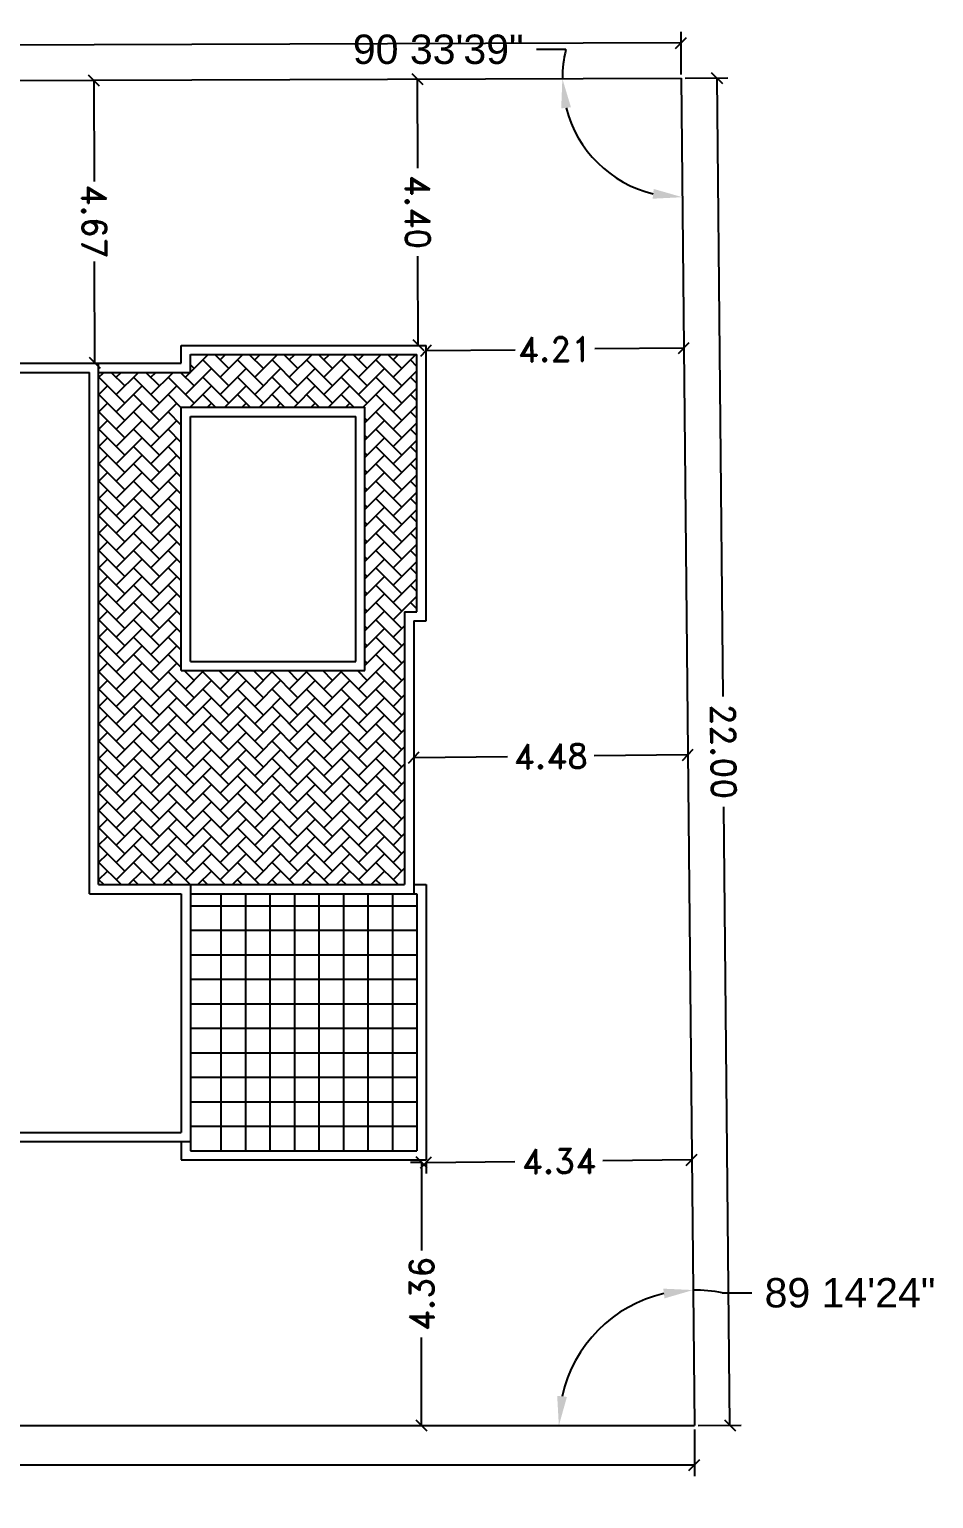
# Model space of a CAD drawing. Header units: millimetres. Extents: x 2200 to 2403, y 2380 to 2511.
# Drawn here: x 2218.9 to 2224.44, y 2477.38 to 2486.38 of the extents above; entities that cross this region are included whole.
import ezdxf
from ezdxf.enums import TextEntityAlignment as Align

# ---------------------------------------------------------------- set-up
doc = ezdxf.new("R2010")
doc.units = ezdxf.units.MM
doc.styles.add('ROMAND', font='romand', dxfattribs={"height": 0.1})
doc.styles.get("Standard").update_dxf_attribs({"font": 'arial.ttf'})
doc.dimstyles.get("Standard").update_dxf_attribs({"dimtxt": 0.18, "dimasz": 0.18, "dimexe": 0.18, "dimexo": 0.0625, "dimgap": 0.09, "dimtad": 0, "dimtih": 1, "dimtoh": 1, "dimdec": 4, "dimzin": 0, "dimdsep": 46, "dimtxsty": 'Standard', "dimcen": 0.09, "dimadec": 0, "dimazin": 0, "dimtfac": 1, "dimtdec": 4, "dimtofl": 0, "dimtmove": 0, "dimatfit": 3, "dimfxl": 1, "dimtolj": 1, "dimtzin": 0, "dimarcsym": 0})

# ---------------------------------------------------------------- blocks, each defined once
blk = doc.blocks.new('*D23')
at = {"color": 0, "lineweight": -2, "transparency": 16777216}
blk.add_line((2223.1437, 2478.6398), (2223.3237, 2478.6398), dxfattribs=at)
for start, end in [(103.00854, 167.55146), (78.11146, 90.56)]:
    blk.add_arc((2222.9727, 2477.8275), 0.8301, start, end, dxfattribs=at)
at = {"color": 0, "transparency": 16777216}
for points in [[(2222.7823, 2478.6661), (2222.7894, 2478.6065), (2222.9646, 2478.6576)], [(2222.192, 2478.0032), (2222.1323, 2478.0097), (2222.1426, 2477.8275)]]:
    blk.add_solid(points, dxfattribs=at)
at = {"layer": 'DEFPOINTS', "color": 0, "transparency": 16777216}
for p in [(2222.8921, 2486.0768), (2222.2525, 2478.2402), (2211.0998, 2477.8275), (2222.9727, 2477.8275), (2222.9727, 2477.8275)]:
    blk.add_point(p, dxfattribs=at)
at = {"color": 0, "transparency": 16777216, "insert": (2223.9259, 2478.6398), "char_height": 0.18, "attachment_point": 5}
blk.add_mtext('\\A1;89 14\'24"', dxfattribs=at)
blk = doc.blocks.new('*D24')
at = {"color": 0, "lineweight": -2, "transparency": 16777216}
blk.add_line((2222.1856, 2486.2531), (2222.0056, 2486.2531), dxfattribs=at)
for start, end in [(165.9898, 180.18979), (194.38978, 256.36001)]:
    blk.add_arc((2222.8921, 2486.0768), 0.7281, start, end, dxfattribs=at)
at = {"color": 0, "transparency": 16777216}
for points in [[(2222.157, 2485.8921), (2222.2165, 2485.8997), (2222.164, 2486.0744)], [(2222.7238, 2485.399), (2222.717, 2485.3394), (2222.8992, 2485.3487)]]:
    blk.add_solid(points, dxfattribs=at)
at = {"layer": 'DEFPOINTS', "color": 0, "transparency": 16777216}
for p in [(2210.474, 2486.0357), (2222.8921, 2486.0768), (2222.8921, 2486.0768), (2222.5328, 2485.4435), (2222.9727, 2477.8275)]:
    blk.add_point(p, dxfattribs=at)
at = {"color": 0, "transparency": 16777216, "insert": (2221.4036, 2486.2531), "char_height": 0.18, "attachment_point": 5}
blk.add_mtext('\\A1;90 33\'39"', dxfattribs=at)
blk = doc.blocks.new('*D25')
at = {"color": 0, "lineweight": -2, "transparency": 16777216}
blk.add_line((2211.7716, 2477.649), (2211.9516, 2477.649), dxfattribs=at)
for start, end in [(14.88036, 79.47964), (345.11964, 360)]:
    blk.add_arc((2211.0998, 2477.8275), 0.695, start, end, dxfattribs=at)
at = {"color": 0, "transparency": 16777216}
for points in [[(2211.2251, 2478.4809), (2211.2284, 2478.5408), (2211.047, 2478.5205)], [(2211.8013, 2478.0099), (2211.7418, 2478.0021), (2211.7949, 2477.8275)]]:
    blk.add_solid(points, dxfattribs=at)
at = {"layer": 'DEFPOINTS', "color": 0, "transparency": 16777216}
for p in [(2210.474, 2486.0357), (2211.4164, 2478.4463), (2211.0998, 2477.8275), (2211.0998, 2477.8275), (2222.9727, 2477.8275)]:
    blk.add_point(p, dxfattribs=at)
at = {"color": 0, "transparency": 16777216, "insert": (2212.5536, 2477.649), "char_height": 0.18, "attachment_point": 5}
blk.add_mtext('\\A1;94 36\'41"', dxfattribs=at)
blk = doc.blocks.new('*D26')
at = {"color": 0, "lineweight": -2, "transparency": 16777216}
blk.add_line((2210.3391, 2485.466), (2210.1591, 2485.466), dxfattribs=at)
for start, end in [(292.04625, 342.50354), (256.67375, 274.36)]:
    blk.add_arc((2210.474, 2486.0357), 0.5854, start, end, dxfattribs=at)
at = {"color": 0, "transparency": 16777216}
for points in [[(2211.0027, 2485.8642), (2211.062, 2485.8552), (2211.0595, 2486.0376)], [(2210.7006, 2485.4638), (2210.6869, 2485.5223), (2210.5185, 2485.4519)]]:
    blk.add_solid(points, dxfattribs=at)
at = {"layer": 'DEFPOINTS', "color": 0, "transparency": 16777216}
for p in [(2210.474, 2486.0357), (2210.474, 2486.0357), (2222.8921, 2486.0768), (2210.9889, 2485.7571), (2211.0998, 2477.8275)]:
    blk.add_point(p, dxfattribs=at)
at = {"color": 0, "transparency": 16777216, "insert": (2209.557, 2485.466), "char_height": 0.18, "attachment_point": 5}
blk.add_mtext('\\A1;85 39\'51"', dxfattribs=at)

msp = doc.modelspace()

# ---------------------------------------------------------------- linework, layer by layer
at = {"color": 1, "linetype": 'ByBlock'}
for p, q in [((2222.89202, 2486.10026), (2222.89115, 2486.36057)), ((2222.89138, 2486.29307), (2217.01966, 2486.27362)), ((2222.85774, 2486.25921), (2222.92502, 2486.32693)), ((2219.25992, 2486.09854), (2219.32764, 2486.03127)), ((2221.24172, 2486.10511), (2221.30944, 2486.03783)), ((2223.07609, 2486.11237), (2223.14425, 2486.04554)), ((2219.29378, 2486.0649), (2219.29583, 2485.44425)), ((2221.27558, 2486.07147), (2221.27738, 2485.52719)), ((2222.91553, 2486.07705), (2223.17766, 2486.07962)), ((2223.11017, 2486.07896), (2223.14718, 2482.29161)), ((2219.29951, 2484.33467), (2219.29745, 2484.95532)), ((2221.28097, 2484.44398), (2221.27917, 2484.98826)), ((2221.24711, 2484.47762), (2221.31483, 2484.41034)), ((2221.29614, 2484.37572), (2221.36298, 2484.44387)), ((2221.32956, 2484.4098), (2221.87445, 2484.41512)), ((2222.90824, 2484.42523), (2222.36335, 2484.4199)), ((2222.87482, 2484.39115), (2222.94166, 2484.4593)), ((2219.26565, 2484.3683), (2219.33337, 2484.30103)), ((2222.89916, 2481.90024), (2222.966, 2481.9684)), ((2221.22096, 2481.88384), (2221.28779, 2481.95199)), ((2221.25438, 2481.91792), (2221.8276, 2481.92352)), ((2222.93258, 2481.93432), (2222.35936, 2481.92872)), ((2223.1908, 2477.82964), (2223.15378, 2481.61699)), ((2221.30596, 2479.43882), (2221.23466, 2479.43882)), ((2221.33591, 2479.40507), (2221.26841, 2479.47257)), ((2221.29598, 2479.40475), (2221.36282, 2479.4729)), ((2221.30216, 2479.43882), (2221.30216, 2478.89906)), ((2221.3294, 2479.43882), (2221.87366, 2479.44414)), ((2222.95682, 2479.45473), (2222.41256, 2479.44941)), ((2222.9234, 2479.42065), (2222.99024, 2479.48881)), ((2221.32946, 2479.4332), (2221.33006, 2479.37133)), ((2221.30216, 2477.82751), (2221.30216, 2478.36728)), ((2221.33591, 2477.79376), (2221.26841, 2477.86126)), ((2222.99616, 2477.82774), (2223.25829, 2477.8303)), ((2223.15672, 2477.86306), (2223.22488, 2477.79623)), ((2222.97272, 2477.80408), (2222.97272, 2477.51825)), ((2222.97272, 2477.58575), (2217.37361, 2477.58575)), ((2222.93897, 2477.552), (2223.00647, 2477.6195))]:
    msp.add_line(p, q, dxfattribs=at)
at = {"color": 3}
for p, q in [((2210.47403, 2486.03569), (2222.89209, 2486.07682)), ((2222.89209, 2486.07682), (2222.97272, 2477.82751)), ((2218.27301, 2484.33259), (2219.32301, 2484.33259)), ((2219.32301, 2481.14043), (2219.32301, 2484.33259)), ((2218.27301, 2484.27634), (2219.26676, 2484.27634)), ((2219.26676, 2481.08418), (2219.26676, 2484.27634)), ((2219.26676, 2481.08418), (2219.82926, 2481.08418)), ((2219.32301, 2481.14043), (2219.88551, 2481.14043)), ((2219.82926, 2481.08418), (2219.82926, 2479.62259)), ((2219.88551, 2481.14043), (2219.88551, 2479.56634)), ((2218.15301, 2479.62259), (2219.82926, 2479.62259)), ((2218.15301, 2479.56634), (2219.88551, 2479.56634)), ((2211.1176, 2477.82751), (2222.97272, 2477.82751))]:
    msp.add_line(p, q, dxfattribs=at)
at = {"color": 2}
for p, q in [((2219.82926, 2484.44134), (2221.32926, 2484.44134)), ((2219.82926, 2484.33259), (2219.82926, 2484.44134)), ((2219.88551, 2484.38509), (2221.27301, 2484.38509)), ((2219.88551, 2484.38247), (2219.88813, 2484.38509)), ((2219.88551, 2484.27634), (2219.88551, 2484.38509)), ((2221.27301, 2482.81099), (2221.27301, 2484.38509)), ((2221.32926, 2482.75474), (2221.32926, 2484.44134)), ((2219.32301, 2484.33259), (2219.82926, 2484.33259)), ((2219.32301, 2484.27634), (2219.88551, 2484.27634)), ((2221.19801, 2482.81099), (2221.19801, 2481.14043)), ((2221.19801, 2482.81099), (2221.27301, 2482.81099)), ((2221.25426, 2482.75474), (2221.25426, 2481.08418)), ((2221.25426, 2482.75474), (2221.32926, 2482.75474)), ((2219.88481, 2481.14043), (2221.19801, 2481.14043)), ((2219.88551, 2481.08418), (2221.25426, 2481.08418))]:
    msp.add_line(p, q, dxfattribs=at)
at = {"color": 8}
for p, q in [((2219.85513, 2484.24603), (2219.99419, 2484.38509)), ((2220.1203, 2484.29906), (2220.03427, 2484.38509)), ((2220.06727, 2484.24603), (2220.20633, 2484.38509)), ((2220.06727, 2484.35209), (2220.10026, 2484.38509)), ((2220.33243, 2484.29906), (2220.2464, 2484.38509)), ((2220.2794, 2484.24603), (2220.41846, 2484.38509)), ((2220.2794, 2484.35209), (2220.31239, 2484.38509)), ((2220.54456, 2484.29906), (2220.45854, 2484.38509)), ((2220.49153, 2484.35209), (2220.52452, 2484.38509)), ((2220.49153, 2484.24603), (2220.63059, 2484.38509)), ((2220.7567, 2484.29906), (2220.67067, 2484.38509)), ((2220.70366, 2484.24603), (2220.84272, 2484.38509)), ((2220.70366, 2484.35209), (2220.73666, 2484.38509)), ((2220.96883, 2484.29906), (2220.8828, 2484.38509)), ((2220.91579, 2484.35209), (2220.94879, 2484.38509)), ((2220.91579, 2484.24603), (2221.05485, 2484.38509)), ((2221.18096, 2484.29906), (2221.09493, 2484.38509)), ((2221.12793, 2484.24603), (2221.26699, 2484.38509)), ((2221.12793, 2484.35209), (2221.16092, 2484.38509)), ((2219.85513, 2484.13996), (2220.01423, 2484.29906)), ((2219.90817, 2484.29906), (2219.88551, 2484.32172)), ((2220.1203, 2484.19299), (2219.9612, 2484.35209)), ((2220.06727, 2484.13996), (2220.22637, 2484.29906)), ((2220.33243, 2484.19299), (2220.17333, 2484.35209)), ((2220.2794, 2484.13996), (2220.4385, 2484.29906)), ((2220.54456, 2484.19299), (2220.38546, 2484.35209)), ((2220.49153, 2484.13996), (2220.65063, 2484.29906)), ((2220.7567, 2484.19299), (2220.5976, 2484.35209)), ((2220.70366, 2484.13996), (2220.86276, 2484.29906)), ((2220.96883, 2484.19299), (2220.80973, 2484.35209)), ((2220.91579, 2484.13996), (2221.07489, 2484.29906)), ((2221.18096, 2484.19299), (2221.02186, 2484.35209)), ((2221.27301, 2484.31308), (2221.23399, 2484.35209)), ((2219.32301, 2484.24423), (2219.35511, 2484.27634)), ((2219.4839, 2484.08693), (2219.3248, 2484.24603)), ((2219.4839, 2484.19299), (2219.40056, 2484.27634)), ((2219.43087, 2484.24603), (2219.46118, 2484.27634)), ((2219.43087, 2484.13996), (2219.56725, 2484.27634)), ((2219.69604, 2484.08693), (2219.53694, 2484.24603)), ((2219.69604, 2484.19299), (2219.61269, 2484.27634)), ((2219.643, 2484.24603), (2219.67331, 2484.27634)), ((2219.643, 2484.13996), (2219.77938, 2484.27634)), ((2219.90817, 2484.08693), (2219.74907, 2484.24603)), ((2219.90817, 2484.19299), (2219.82482, 2484.27634)), ((2220.1203, 2484.08693), (2219.9612, 2484.24603)), ((2220.33243, 2484.08693), (2220.17333, 2484.24603)), ((2220.54456, 2484.08693), (2220.38546, 2484.24603)), ((2220.7567, 2484.08693), (2220.5976, 2484.24603)), ((2220.96883, 2484.08693), (2220.80973, 2484.24603)), ((2221.18096, 2484.08693), (2221.02186, 2484.24603)), ((2221.12793, 2484.13996), (2221.27301, 2484.28504)), ((2221.27301, 2484.20701), (2221.23399, 2484.24603)), ((2219.32301, 2484.13816), (2219.37784, 2484.19299)), ((2219.4839, 2483.98086), (2219.3248, 2484.13996)), ((2219.43087, 2484.03389), (2219.58997, 2484.19299)), ((2219.69604, 2483.98086), (2219.53694, 2484.13996)), ((2219.643, 2484.03389), (2219.8021, 2484.19299)), ((2219.82926, 2484.05977), (2219.74907, 2484.13996)), ((2219.88383, 2484.06259), (2220.01423, 2484.19299)), ((2220.03857, 2484.06259), (2219.9612, 2484.13996)), ((2220.09596, 2484.06259), (2220.22637, 2484.19299)), ((2220.25071, 2484.06259), (2220.17333, 2484.13996)), ((2220.30809, 2484.06259), (2220.4385, 2484.19299)), ((2220.46284, 2484.06259), (2220.38546, 2484.13996)), ((2220.52022, 2484.06259), (2220.65063, 2484.19299)), ((2220.67497, 2484.06259), (2220.5976, 2484.13996)), ((2220.73235, 2484.06259), (2220.86276, 2484.19299)), ((2220.8871, 2484.06259), (2220.80973, 2484.13996)), ((2220.94449, 2484.06259), (2221.07489, 2484.19299)), ((2221.18096, 2483.98086), (2221.02186, 2484.13996)), ((2221.12793, 2484.03389), (2221.27301, 2484.17898)), ((2221.27301, 2484.10094), (2221.23399, 2484.13996)), ((2219.32301, 2484.0321), (2219.37784, 2484.08693)), ((2219.4839, 2483.8748), (2219.3248, 2484.03389)), ((2219.43087, 2483.92783), (2219.58997, 2484.08693)), ((2219.69604, 2483.8748), (2219.53694, 2484.03389)), ((2219.643, 2483.92783), (2219.8021, 2484.08693)), ((2219.82926, 2483.9537), (2219.74907, 2484.03389)), ((2219.82926, 2482.45009), (2219.82926, 2484.06259)), ((2219.82926, 2484.06259), (2220.95426, 2484.06259)), ((2219.98989, 2484.06259), (2220.01423, 2484.08693)), ((2220.20202, 2484.06259), (2220.22637, 2484.08693)), ((2220.41416, 2484.06259), (2220.4385, 2484.08693)), ((2220.62629, 2484.06259), (2220.65063, 2484.08693)), ((2220.83842, 2484.06259), (2220.86276, 2484.08693)), ((2220.95426, 2483.96629), (2221.07489, 2484.08693)), ((2220.95426, 2482.45009), (2220.95426, 2484.06259)), ((2221.18096, 2483.8748), (2221.02186, 2484.03389)), ((2221.12793, 2483.92783), (2221.27301, 2484.07291)), ((2221.27301, 2483.99488), (2221.23399, 2484.03389)), ((2219.32301, 2483.92603), (2219.37784, 2483.98086)), ((2219.43087, 2483.82176), (2219.58997, 2483.98086)), ((2219.643, 2483.82176), (2219.8021, 2483.98086)), ((2219.88551, 2482.50634), (2219.88551, 2484.00634)), ((2219.88551, 2484.00634), (2220.89801, 2484.00634)), ((2220.89801, 2482.50634), (2220.89801, 2484.00634)), ((2220.96883, 2483.98086), (2220.95426, 2483.99543)), ((2220.95426, 2483.86023), (2221.07489, 2483.98086)), ((2221.12793, 2483.82176), (2221.27301, 2483.96684)), ((2219.32301, 2483.81997), (2219.37784, 2483.8748)), ((2219.4839, 2483.76873), (2219.3248, 2483.92783)), ((2219.43087, 2483.7157), (2219.58997, 2483.8748)), ((2219.69604, 2483.76873), (2219.53694, 2483.92783)), ((2219.643, 2483.7157), (2219.8021, 2483.8748)), ((2219.82926, 2483.84764), (2219.74907, 2483.92783)), ((2220.96883, 2483.8748), (2220.95426, 2483.88936)), ((2220.95426, 2483.75416), (2221.07489, 2483.8748)), ((2221.18096, 2483.76873), (2221.02186, 2483.92783)), ((2221.12793, 2483.7157), (2221.27301, 2483.86078)), ((2221.27301, 2483.88881), (2221.23399, 2483.92783)), ((2219.32301, 2483.7139), (2219.37784, 2483.76873)), ((2219.4839, 2483.66266), (2219.3248, 2483.82176)), ((2219.43087, 2483.60963), (2219.58997, 2483.76873)), ((2219.69604, 2483.66266), (2219.53694, 2483.82176)), ((2219.643, 2483.60963), (2219.8021, 2483.76873)), ((2219.82926, 2483.74157), (2219.74907, 2483.82176)), ((2220.96883, 2483.76873), (2220.95426, 2483.7833)), ((2220.95426, 2483.64809), (2221.07489, 2483.76873)), ((2221.18096, 2483.66266), (2221.02186, 2483.82176)), ((2221.12793, 2483.60963), (2221.27301, 2483.75471)), ((2221.27301, 2483.78275), (2221.23399, 2483.82176)), ((2219.32301, 2483.60783), (2219.37784, 2483.66266)), ((2219.4839, 2483.5566), (2219.3248, 2483.7157)), ((2219.43087, 2483.50356), (2219.58997, 2483.66266)), ((2219.69604, 2483.5566), (2219.53694, 2483.7157)), ((2219.643, 2483.50356), (2219.8021, 2483.66266)), ((2219.82926, 2483.63551), (2219.74907, 2483.7157)), ((2220.96883, 2483.66266), (2220.95426, 2483.67723)), ((2220.95426, 2483.54203), (2221.07489, 2483.66266)), ((2221.18096, 2483.5566), (2221.02186, 2483.7157)), ((2221.27301, 2483.67668), (2221.23399, 2483.7157)), ((2219.4839, 2483.45053), (2219.3248, 2483.60963)), ((2219.69604, 2483.45053), (2219.53694, 2483.60963)), ((2219.82926, 2483.52944), (2219.74907, 2483.60963)), ((2221.18096, 2483.45053), (2221.02186, 2483.60963)), ((2221.12793, 2483.50356), (2221.27301, 2483.64865)), ((2221.27301, 2483.57061), (2221.23399, 2483.60963)), ((2219.32301, 2483.50177), (2219.37784, 2483.5566)), ((2219.4839, 2483.34446), (2219.3248, 2483.50356)), ((2219.43087, 2483.3975), (2219.58997, 2483.5566)), ((2219.69604, 2483.34446), (2219.53694, 2483.50356)), ((2219.643, 2483.3975), (2219.8021, 2483.5566)), ((2219.82926, 2483.42337), (2219.74907, 2483.50356)), ((2220.96883, 2483.5566), (2220.95426, 2483.57117)), ((2220.95426, 2483.43596), (2221.07489, 2483.5566)), ((2221.18096, 2483.34446), (2221.02186, 2483.50356)), ((2221.12793, 2483.3975), (2221.27301, 2483.54258)), ((2221.27301, 2483.46455), (2221.23399, 2483.50356)), ((2219.32301, 2483.3957), (2219.37784, 2483.45053)), ((2219.4839, 2483.2384), (2219.3248, 2483.3975)), ((2219.43087, 2483.29143), (2219.58997, 2483.45053)), ((2219.69604, 2483.2384), (2219.53694, 2483.3975)), ((2219.643, 2483.29143), (2219.8021, 2483.45053)), ((2219.82926, 2483.31731), (2219.74907, 2483.3975)), ((2220.96883, 2483.45053), (2220.95426, 2483.4651)), ((2220.95426, 2483.3299), (2221.07489, 2483.45053)), ((2221.18096, 2483.2384), (2221.02186, 2483.3975)), ((2221.12793, 2483.29143), (2221.27301, 2483.43651)), ((2221.27301, 2483.35848), (2221.23399, 2483.3975)), ((2219.32301, 2483.28964), (2219.37784, 2483.34446)), ((2219.43087, 2483.18537), (2219.58997, 2483.34446)), ((2219.643, 2483.18537), (2219.8021, 2483.34446)), ((2220.96883, 2483.34446), (2220.95426, 2483.35903)), ((2220.95426, 2483.22383), (2221.07489, 2483.34446)), ((2221.12793, 2483.18537), (2221.27301, 2483.33045)), ((2219.32301, 2483.18357), (2219.37784, 2483.2384)), ((2219.4839, 2483.13233), (2219.3248, 2483.29143)), ((2219.43087, 2483.0793), (2219.58997, 2483.2384)), ((2219.69604, 2483.13233), (2219.53694, 2483.29143)), ((2219.643, 2483.0793), (2219.8021, 2483.2384)), ((2219.82926, 2483.21124), (2219.74907, 2483.29143)), ((2220.96883, 2483.2384), (2220.95426, 2483.25297)), ((2220.95426, 2483.11776), (2221.07489, 2483.2384)), ((2221.18096, 2483.13233), (2221.02186, 2483.29143)), ((2221.12793, 2483.0793), (2221.27301, 2483.22438)), ((2221.27301, 2483.25242), (2221.23399, 2483.29143)), ((2219.32301, 2483.0775), (2219.37784, 2483.13233)), ((2219.4839, 2483.02627), (2219.3248, 2483.18537)), ((2219.43087, 2482.97323), (2219.58997, 2483.13233)), ((2219.69604, 2483.02627), (2219.53694, 2483.18537)), ((2219.643, 2482.97323), (2219.8021, 2483.13233)), ((2219.82926, 2483.10518), (2219.74907, 2483.18537)), ((2220.96883, 2483.13233), (2220.95426, 2483.1469)), ((2220.95426, 2483.0117), (2221.07489, 2483.13233)), ((2221.18096, 2483.02627), (2221.02186, 2483.18537)), ((2221.27301, 2483.14635), (2221.23399, 2483.18537)), ((2219.4839, 2482.9202), (2219.3248, 2483.0793)), ((2219.69604, 2482.9202), (2219.53694, 2483.0793)), ((2219.82926, 2482.99911), (2219.74907, 2483.0793)), ((2220.96883, 2483.02627), (2220.95426, 2483.04084)), ((2221.18096, 2482.9202), (2221.02186, 2483.0793)), ((2221.12793, 2482.97323), (2221.27301, 2483.11832)), ((2221.27301, 2483.04028), (2221.23399, 2483.0793)), ((2219.32301, 2482.97144), (2219.37784, 2483.02627)), ((2219.4839, 2482.81413), (2219.3248, 2482.97323)), ((2219.43087, 2482.86717), (2219.58997, 2483.02627)), ((2219.69604, 2482.81413), (2219.53694, 2482.97323)), ((2219.643, 2482.86717), (2219.8021, 2483.02627)), ((2219.82926, 2482.89304), (2219.74907, 2482.97323)), ((2220.95426, 2482.90563), (2221.07489, 2483.02627)), ((2221.18096, 2482.81413), (2221.02186, 2482.97323)), ((2221.12793, 2482.86717), (2221.27301, 2483.01225)), ((2221.27301, 2482.93422), (2221.23399, 2482.97323)), ((2219.32301, 2482.86537), (2219.37784, 2482.9202)), ((2219.4839, 2482.70807), (2219.3248, 2482.86717)), ((2219.43087, 2482.7611), (2219.58997, 2482.9202)), ((2219.69604, 2482.70807), (2219.53694, 2482.86717)), ((2219.643, 2482.7611), (2219.8021, 2482.9202)), ((2219.82926, 2482.78698), (2219.74907, 2482.86717)), ((2220.96883, 2482.9202), (2220.95426, 2482.93477)), ((2220.95426, 2482.79957), (2221.07489, 2482.9202)), ((2221.18096, 2482.70807), (2221.02186, 2482.86717)), ((2221.12793, 2482.7611), (2221.27301, 2482.90618)), ((2221.27301, 2482.82815), (2221.23399, 2482.86717)), ((2219.32301, 2482.75931), (2219.37784, 2482.81413)), ((2219.43087, 2482.65504), (2219.58997, 2482.81413)), ((2219.643, 2482.65504), (2219.8021, 2482.81413)), ((2220.96883, 2482.81413), (2220.95426, 2482.8287)), ((2220.95426, 2482.6935), (2221.07489, 2482.81413)), ((2219.32301, 2482.65324), (2219.37784, 2482.70807)), ((2219.4839, 2482.602), (2219.3248, 2482.7611)), ((2219.43087, 2482.54897), (2219.58997, 2482.70807)), ((2219.69604, 2482.602), (2219.53694, 2482.7611)), ((2219.643, 2482.54897), (2219.8021, 2482.70807)), ((2219.82926, 2482.68091), (2219.74907, 2482.7611)), ((2220.96883, 2482.70807), (2220.95426, 2482.72264)), ((2220.95426, 2482.58743), (2221.07489, 2482.70807)), ((2221.18096, 2482.602), (2221.02186, 2482.7611)), ((2221.12793, 2482.65504), (2221.19801, 2482.72512)), ((2219.32301, 2482.54717), (2219.37784, 2482.602)), ((2219.4839, 2482.49594), (2219.3248, 2482.65504)), ((2219.43087, 2482.4429), (2219.58997, 2482.602)), ((2219.69604, 2482.49594), (2219.53694, 2482.65504)), ((2219.643, 2482.4429), (2219.8021, 2482.602)), ((2219.82926, 2482.57485), (2219.74907, 2482.65504)), ((2220.96883, 2482.602), (2220.95426, 2482.61657)), ((2220.95426, 2482.48137), (2221.07489, 2482.602)), ((2221.18096, 2482.49594), (2221.02186, 2482.65504)), ((2221.12793, 2482.54897), (2221.19801, 2482.61905)), ((2219.32301, 2482.44111), (2219.37784, 2482.49594)), ((2219.4839, 2482.38987), (2219.3248, 2482.54897)), ((2219.43087, 2482.33684), (2219.58997, 2482.49594)), ((2219.69604, 2482.38987), (2219.53694, 2482.54897)), ((2219.643, 2482.33684), (2219.8021, 2482.49594)), ((2219.82926, 2482.46878), (2219.74907, 2482.54897)), ((2219.88551, 2482.50634), (2220.89801, 2482.50634)), ((2220.91579, 2482.33684), (2221.07489, 2482.49594)), ((2220.96883, 2482.49594), (2220.95426, 2482.51051)), ((2221.18096, 2482.38987), (2221.02186, 2482.54897)), ((2221.12793, 2482.4429), (2221.19801, 2482.51299)), ((2219.4839, 2482.2838), (2219.3248, 2482.4429)), ((2219.69604, 2482.2838), (2219.53694, 2482.4429)), ((2219.90817, 2482.2838), (2219.74907, 2482.4429)), ((2219.82926, 2482.45009), (2220.95426, 2482.45009)), ((2219.90817, 2482.38987), (2219.84795, 2482.45009)), ((2219.85513, 2482.33684), (2219.96838, 2482.45009)), ((2220.1203, 2482.2838), (2219.9612, 2482.4429)), ((2220.1203, 2482.38987), (2220.06008, 2482.45009)), ((2220.06727, 2482.4429), (2220.07445, 2482.45009)), ((2220.06727, 2482.33684), (2220.18051, 2482.45009)), ((2220.33243, 2482.2838), (2220.17333, 2482.4429)), ((2220.33243, 2482.38987), (2220.27222, 2482.45009)), ((2220.2794, 2482.33684), (2220.39265, 2482.45009)), ((2220.54456, 2482.2838), (2220.38546, 2482.4429)), ((2220.54456, 2482.38987), (2220.48435, 2482.45009)), ((2220.49153, 2482.33684), (2220.60478, 2482.45009)), ((2220.7567, 2482.2838), (2220.5976, 2482.4429)), ((2220.7567, 2482.38987), (2220.69648, 2482.45009)), ((2220.70366, 2482.33684), (2220.81691, 2482.45009)), ((2220.96883, 2482.2838), (2220.80973, 2482.4429)), ((2220.96883, 2482.38987), (2220.90861, 2482.45009)), ((2221.18096, 2482.2838), (2221.02186, 2482.4429)), ((2221.12793, 2482.33684), (2221.19801, 2482.40692)), ((2219.32301, 2482.33504), (2219.37784, 2482.38987)), ((2219.46967, 2482.19197), (2219.3248, 2482.33684)), ((2219.43087, 2482.23077), (2219.58997, 2482.38987)), ((2219.68181, 2482.19197), (2219.53694, 2482.33684)), ((2219.643, 2482.23077), (2219.8021, 2482.38987)), ((2219.89394, 2482.19197), (2219.74907, 2482.33684)), ((2219.85513, 2482.23077), (2220.01423, 2482.38987)), ((2220.10607, 2482.19197), (2219.9612, 2482.33684)), ((2220.06727, 2482.23077), (2220.22637, 2482.38987)), ((2220.3182, 2482.19197), (2220.17333, 2482.33684)), ((2220.2794, 2482.23077), (2220.4385, 2482.38987)), ((2220.53033, 2482.19197), (2220.38546, 2482.33684)), ((2220.49153, 2482.23077), (2220.65063, 2482.38987)), ((2220.74247, 2482.19197), (2220.5976, 2482.33684)), ((2220.70366, 2482.23077), (2220.86276, 2482.38987)), ((2220.9546, 2482.19197), (2220.80973, 2482.33684)), ((2220.91579, 2482.23077), (2221.07489, 2482.38987)), ((2221.16673, 2482.19197), (2221.02186, 2482.33684)), ((2219.32301, 2482.22898), (2219.37784, 2482.2838)), ((2219.36361, 2482.19197), (2219.3248, 2482.23077)), ((2219.49813, 2482.19197), (2219.58997, 2482.2838)), ((2219.57574, 2482.19197), (2219.53694, 2482.23077)), ((2219.71026, 2482.19197), (2219.8021, 2482.2838)), ((2219.78787, 2482.19197), (2219.74907, 2482.23077)), ((2219.9224, 2482.19197), (2220.01423, 2482.2838)), ((2220, 2482.19197), (2219.9612, 2482.23077)), ((2220.13453, 2482.19197), (2220.22637, 2482.2838)), ((2220.21214, 2482.19197), (2220.17333, 2482.23077)), ((2220.34666, 2482.19197), (2220.4385, 2482.2838)), ((2220.42427, 2482.19197), (2220.38546, 2482.23077)), ((2220.55879, 2482.19197), (2220.65063, 2482.2838)), ((2220.6364, 2482.19197), (2220.5976, 2482.23077)), ((2220.77092, 2482.19197), (2220.86276, 2482.2838)), ((2220.84853, 2482.19197), (2220.80973, 2482.23077)), ((2220.98306, 2482.19197), (2221.07489, 2482.2838)), ((2221.06066, 2482.19197), (2221.02186, 2482.23077)), ((2221.12793, 2482.23077), (2221.19801, 2482.30085)), ((2219.32301, 2482.12291), (2219.37784, 2482.17774)), ((2219.4839, 2482.07167), (2219.36361, 2482.19197)), ((2219.43087, 2482.12471), (2219.49813, 2482.19197)), ((2219.43087, 2482.01864), (2219.58997, 2482.17774)), ((2219.4839, 2482.17774), (2219.46967, 2482.19197)), ((2219.69604, 2482.07167), (2219.57574, 2482.19197)), ((2219.643, 2482.12471), (2219.71026, 2482.19197)), ((2219.643, 2482.01864), (2219.8021, 2482.17774)), ((2219.69604, 2482.17774), (2219.68181, 2482.19197)), ((2219.90817, 2482.07167), (2219.78787, 2482.19197)), ((2219.85513, 2482.12471), (2219.9224, 2482.19197)), ((2219.85513, 2482.01864), (2220.01423, 2482.17774)), ((2219.90817, 2482.17774), (2219.89394, 2482.19197)), ((2220.1203, 2482.07167), (2220, 2482.19197)), ((2220.06727, 2482.12471), (2220.13453, 2482.19197)), ((2220.06727, 2482.01864), (2220.22637, 2482.17774)), ((2220.1203, 2482.17774), (2220.10607, 2482.19197)), ((2220.33243, 2482.07167), (2220.21214, 2482.19197)), ((2220.2794, 2482.12471), (2220.34666, 2482.19197)), ((2220.2794, 2482.01864), (2220.4385, 2482.17774)), ((2220.33243, 2482.17774), (2220.3182, 2482.19197)), ((2220.54456, 2482.07167), (2220.42427, 2482.19197)), ((2220.49153, 2482.12471), (2220.55879, 2482.19197)), ((2220.49153, 2482.01864), (2220.65063, 2482.17774)), ((2220.54456, 2482.17774), (2220.53033, 2482.19197)), ((2220.7567, 2482.07167), (2220.6364, 2482.19197)), ((2220.70366, 2482.12471), (2220.77092, 2482.19197)), ((2220.70366, 2482.01864), (2220.86276, 2482.17774)), ((2220.7567, 2482.17774), (2220.74247, 2482.19197)), ((2220.96883, 2482.07167), (2220.84853, 2482.19197)), ((2220.91579, 2482.12471), (2220.98306, 2482.19197)), ((2220.91579, 2482.01864), (2221.07489, 2482.17774)), ((2220.96883, 2482.17774), (2220.9546, 2482.19197)), ((2221.18096, 2482.07167), (2221.06066, 2482.19197)), ((2221.12793, 2482.12471), (2221.19519, 2482.19197)), ((2221.18096, 2482.17774), (2221.16673, 2482.19197)), ((2221.19519, 2482.19197), (2221.19801, 2482.19479)), ((2219.32301, 2482.01684), (2219.37784, 2482.07167)), ((2219.4839, 2481.96561), (2219.3248, 2482.12471)), ((2219.43087, 2481.91257), (2219.58997, 2482.07167)), ((2219.69604, 2481.96561), (2219.53694, 2482.12471)), ((2219.643, 2481.91257), (2219.8021, 2482.07167)), ((2219.90817, 2481.96561), (2219.74907, 2482.12471)), ((2219.85513, 2481.91257), (2220.01423, 2482.07167)), ((2220.1203, 2481.96561), (2219.9612, 2482.12471)), ((2220.06727, 2481.91257), (2220.22637, 2482.07167)), ((2220.33243, 2481.96561), (2220.17333, 2482.12471)), ((2220.2794, 2481.91257), (2220.4385, 2482.07167)), ((2220.54456, 2481.96561), (2220.38546, 2482.12471)), ((2220.49153, 2481.91257), (2220.65063, 2482.07167)), ((2220.7567, 2481.96561), (2220.5976, 2482.12471)), ((2220.70366, 2481.91257), (2220.86276, 2482.07167)), ((2220.96883, 2481.96561), (2220.80973, 2482.12471)), ((2220.91579, 2481.91257), (2221.07489, 2482.07167)), ((2221.18096, 2481.96561), (2221.02186, 2482.12471)), ((2221.12793, 2482.01864), (2221.19801, 2482.08872)), ((2219.32301, 2481.91078), (2219.37784, 2481.96561)), ((2219.4839, 2481.85954), (2219.3248, 2482.01864)), ((2219.43087, 2481.80651), (2219.58997, 2481.96561)), ((2219.69604, 2481.85954), (2219.53694, 2482.01864)), ((2219.643, 2481.80651), (2219.8021, 2481.96561)), ((2219.90817, 2481.85954), (2219.74907, 2482.01864)), ((2219.85513, 2481.80651), (2220.01423, 2481.96561)), ((2220.1203, 2481.85954), (2219.9612, 2482.01864)), ((2220.06727, 2481.80651), (2220.22637, 2481.96561)), ((2220.33243, 2481.85954), (2220.17333, 2482.01864)), ((2220.2794, 2481.80651), (2220.4385, 2481.96561)), ((2220.54456, 2481.85954), (2220.38546, 2482.01864)), ((2220.49153, 2481.80651), (2220.65063, 2481.96561)), ((2220.7567, 2481.85954), (2220.5976, 2482.01864)), ((2220.70366, 2481.80651), (2220.86276, 2481.96561)), ((2220.96883, 2481.85954), (2220.80973, 2482.01864)), ((2220.91579, 2481.80651), (2221.07489, 2481.96561)), ((2221.18096, 2481.85954), (2221.02186, 2482.01864)), ((2221.12793, 2481.91257), (2221.19801, 2481.98266)), ((2219.4839, 2481.75347), (2219.3248, 2481.91257)), ((2219.69604, 2481.75347), (2219.53694, 2481.91257)), ((2219.90817, 2481.75347), (2219.74907, 2481.91257)), ((2220.1203, 2481.75347), (2219.9612, 2481.91257)), ((2220.33243, 2481.75347), (2220.17333, 2481.91257)), ((2220.54456, 2481.75347), (2220.38546, 2481.91257)), ((2220.7567, 2481.75347), (2220.5976, 2481.91257)), ((2220.96883, 2481.75347), (2220.80973, 2481.91257)), ((2221.18096, 2481.75347), (2221.02186, 2481.91257)), ((2221.12793, 2481.80651), (2221.19801, 2481.87659)), ((2219.32301, 2481.80471), (2219.37784, 2481.85954)), ((2219.4839, 2481.64741), (2219.3248, 2481.80651)), ((2219.43087, 2481.70044), (2219.58997, 2481.85954)), ((2219.69604, 2481.64741), (2219.53694, 2481.80651)), ((2219.643, 2481.70044), (2219.8021, 2481.85954)), ((2219.90817, 2481.64741), (2219.74907, 2481.80651)), ((2219.85513, 2481.70044), (2220.01423, 2481.85954)), ((2220.1203, 2481.64741), (2219.9612, 2481.80651)), ((2220.06727, 2481.70044), (2220.22637, 2481.85954)), ((2220.33243, 2481.64741), (2220.17333, 2481.80651)), ((2220.2794, 2481.70044), (2220.4385, 2481.85954)), ((2220.54456, 2481.64741), (2220.38546, 2481.80651)), ((2220.49153, 2481.70044), (2220.65063, 2481.85954)), ((2220.7567, 2481.64741), (2220.5976, 2481.80651)), ((2220.70366, 2481.70044), (2220.86276, 2481.85954)), ((2220.96883, 2481.64741), (2220.80973, 2481.80651)), ((2220.91579, 2481.70044), (2221.07489, 2481.85954)), ((2221.18096, 2481.64741), (2221.02186, 2481.80651)), ((2219.32301, 2481.69865), (2219.37784, 2481.75347)), ((2219.4839, 2481.54134), (2219.3248, 2481.70044)), ((2219.43087, 2481.59438), (2219.58997, 2481.75347)), ((2219.69604, 2481.54134), (2219.53694, 2481.70044)), ((2219.643, 2481.59438), (2219.8021, 2481.75347)), ((2219.90817, 2481.54134), (2219.74907, 2481.70044)), ((2219.85513, 2481.59438), (2220.01423, 2481.75347)), ((2220.1203, 2481.54134), (2219.9612, 2481.70044)), ((2220.06727, 2481.59438), (2220.22637, 2481.75347)), ((2220.33243, 2481.54134), (2220.17333, 2481.70044)), ((2220.2794, 2481.59438), (2220.4385, 2481.75347)), ((2220.54456, 2481.54134), (2220.38546, 2481.70044)), ((2220.49153, 2481.59438), (2220.65063, 2481.75347)), ((2220.7567, 2481.54134), (2220.5976, 2481.70044)), ((2220.70366, 2481.59438), (2220.86276, 2481.75347)), ((2220.96883, 2481.54134), (2220.80973, 2481.70044)), ((2220.91579, 2481.59438), (2221.07489, 2481.75347)), ((2221.18096, 2481.54134), (2221.02186, 2481.70044)), ((2221.12793, 2481.70044), (2221.19801, 2481.77052)), ((2219.32301, 2481.59258), (2219.37784, 2481.64741)), ((2219.4839, 2481.43528), (2219.3248, 2481.59438)), ((2219.43087, 2481.48831), (2219.58997, 2481.64741)), ((2219.69604, 2481.43528), (2219.53694, 2481.59438)), ((2219.643, 2481.48831), (2219.8021, 2481.64741)), ((2219.90817, 2481.43528), (2219.74907, 2481.59438)), ((2219.85513, 2481.48831), (2220.01423, 2481.64741)), ((2220.1203, 2481.43528), (2219.9612, 2481.59438)), ((2220.06727, 2481.48831), (2220.22637, 2481.64741)), ((2220.33243, 2481.43528), (2220.17333, 2481.59438)), ((2220.2794, 2481.48831), (2220.4385, 2481.64741)), ((2220.54456, 2481.43528), (2220.38546, 2481.59438)), ((2220.49153, 2481.48831), (2220.65063, 2481.64741)), ((2220.7567, 2481.43528), (2220.5976, 2481.59438)), ((2220.70366, 2481.48831), (2220.86276, 2481.64741)), ((2220.96883, 2481.43528), (2220.80973, 2481.59438)), ((2220.91579, 2481.48831), (2221.07489, 2481.64741)), ((2221.18096, 2481.43528), (2221.02186, 2481.59438)), ((2221.12793, 2481.59438), (2221.19801, 2481.66446)), ((2219.32301, 2481.48651), (2219.37784, 2481.54134)), ((2219.43087, 2481.38224), (2219.58997, 2481.54134)), ((2219.643, 2481.38224), (2219.8021, 2481.54134)), ((2219.85513, 2481.38224), (2220.01423, 2481.54134)), ((2220.06727, 2481.38224), (2220.22637, 2481.54134)), ((2220.2794, 2481.38224), (2220.4385, 2481.54134)), ((2220.49153, 2481.38224), (2220.65063, 2481.54134)), ((2220.70366, 2481.38224), (2220.86276, 2481.54134)), ((2220.91579, 2481.38224), (2221.07489, 2481.54134)), ((2221.12793, 2481.48831), (2221.19801, 2481.55839)), ((2219.32301, 2481.38045), (2219.37784, 2481.43528)), ((2219.4839, 2481.32921), (2219.3248, 2481.48831)), ((2219.43087, 2481.27618), (2219.58997, 2481.43528)), ((2219.69604, 2481.32921), (2219.53694, 2481.48831)), ((2219.643, 2481.27618), (2219.8021, 2481.43528)), ((2219.90817, 2481.32921), (2219.74907, 2481.48831)), ((2219.85513, 2481.27618), (2220.01423, 2481.43528)), ((2220.1203, 2481.32921), (2219.9612, 2481.48831)), ((2220.06727, 2481.27618), (2220.22637, 2481.43528)), ((2220.33243, 2481.32921), (2220.17333, 2481.48831)), ((2220.2794, 2481.27618), (2220.4385, 2481.43528)), ((2220.54456, 2481.32921), (2220.38546, 2481.48831)), ((2220.49153, 2481.27618), (2220.65063, 2481.43528)), ((2220.7567, 2481.32921), (2220.5976, 2481.48831)), ((2220.70366, 2481.27618), (2220.86276, 2481.43528)), ((2220.96883, 2481.32921), (2220.80973, 2481.48831)), ((2220.91579, 2481.27618), (2221.07489, 2481.43528)), ((2221.18096, 2481.32921), (2221.02186, 2481.48831)), ((2221.12793, 2481.38224), (2221.19801, 2481.45233)), ((2219.32301, 2481.27438), (2219.37784, 2481.32921)), ((2219.4839, 2481.22314), (2219.3248, 2481.38224)), ((2219.43087, 2481.17011), (2219.58997, 2481.32921)), ((2219.69604, 2481.22314), (2219.53694, 2481.38224)), ((2219.643, 2481.17011), (2219.8021, 2481.32921)), ((2219.90817, 2481.22314), (2219.74907, 2481.38224)), ((2219.85513, 2481.17011), (2220.01423, 2481.32921)), ((2220.1203, 2481.22314), (2219.9612, 2481.38224)), ((2220.06727, 2481.17011), (2220.22637, 2481.32921)), ((2220.33243, 2481.22314), (2220.17333, 2481.38224)), ((2220.2794, 2481.17011), (2220.4385, 2481.32921)), ((2220.54456, 2481.22314), (2220.38546, 2481.38224)), ((2220.49153, 2481.17011), (2220.65063, 2481.32921)), ((2220.7567, 2481.22314), (2220.5976, 2481.38224)), ((2220.70366, 2481.17011), (2220.86276, 2481.32921)), ((2220.96883, 2481.22314), (2220.80973, 2481.38224)), ((2220.91579, 2481.17011), (2221.07489, 2481.32921)), ((2221.18096, 2481.22314), (2221.02186, 2481.38224)), ((2221.12793, 2481.27618), (2221.19801, 2481.34626)), ((2219.46055, 2481.14043), (2219.3248, 2481.27618)), ((2219.67268, 2481.14043), (2219.53694, 2481.27618)), ((2219.88481, 2481.14043), (2219.74907, 2481.27618)), ((2220.09694, 2481.14043), (2219.9612, 2481.27618)), ((2220.30908, 2481.14043), (2220.17333, 2481.27618)), ((2220.52121, 2481.14043), (2220.38546, 2481.27618)), ((2220.73334, 2481.14043), (2220.5976, 2481.27618)), ((2220.94547, 2481.14043), (2220.80973, 2481.27618)), ((2221.1576, 2481.14043), (2221.02186, 2481.27618)), ((2221.12793, 2481.17011), (2221.19801, 2481.24019)), ((2219.32301, 2481.16832), (2219.37784, 2481.22314)), ((2219.35448, 2481.14043), (2219.3248, 2481.17011)), ((2219.50726, 2481.14043), (2219.58997, 2481.22314)), ((2219.56661, 2481.14043), (2219.53694, 2481.17011)), ((2219.71939, 2481.14043), (2219.8021, 2481.22314)), ((2219.77875, 2481.14043), (2219.74907, 2481.17011)), ((2219.93152, 2481.14043), (2220.01423, 2481.22314)), ((2219.99088, 2481.14043), (2219.9612, 2481.17011)), ((2220.14365, 2481.14043), (2220.22637, 2481.22314)), ((2220.20301, 2481.14043), (2220.17333, 2481.17011)), ((2220.35579, 2481.14043), (2220.4385, 2481.22314)), ((2220.41514, 2481.14043), (2220.38546, 2481.17011)), ((2220.56792, 2481.14043), (2220.65063, 2481.22314)), ((2220.62727, 2481.14043), (2220.5976, 2481.17011)), ((2220.78005, 2481.14043), (2220.86276, 2481.22314)), ((2220.83941, 2481.14043), (2220.80973, 2481.17011)), ((2220.99218, 2481.14043), (2221.07489, 2481.22314)), ((2221.05154, 2481.14043), (2221.02186, 2481.17011))]:
    msp.add_line(p, q, dxfattribs=at)
at = {"color": 4}
for p, q in [((2220.07301, 2481.08418), (2220.07301, 2479.51009)), ((2220.22301, 2481.08418), (2220.22301, 2479.51009)), ((2220.37301, 2481.08418), (2220.37301, 2479.51009)), ((2220.52301, 2481.08418), (2220.52301, 2479.51009)), ((2220.67301, 2481.08418), (2220.67301, 2479.51009)), ((2220.82301, 2481.08418), (2220.82301, 2479.51009)), ((2220.97301, 2481.08418), (2220.97301, 2479.51009)), ((2221.12301, 2481.08418), (2221.12301, 2479.51009)), ((2219.88551, 2481.01009), (2221.27301, 2481.01009)), ((2219.88551, 2480.86009), (2221.27301, 2480.86009)), ((2219.88551, 2480.71009), (2221.27301, 2480.71009)), ((2219.88551, 2480.56009), (2221.27301, 2480.56009)), ((2219.88551, 2480.41009), (2221.27301, 2480.41009)), ((2219.88551, 2480.26009), (2221.27301, 2480.26009)), ((2219.88551, 2480.11009), (2221.27301, 2480.11009)), ((2219.88551, 2479.96009), (2221.27301, 2479.96009)), ((2219.88551, 2479.81009), (2221.27301, 2479.81009)), ((2219.88551, 2479.66009), (2221.27301, 2479.66009))]:
    msp.add_line(p, q, dxfattribs=at)
at = {"color": 1}
for p, q in [((2221.25426, 2481.14043), (2221.32926, 2481.14043)), ((2221.25426, 2481.08418), (2221.27301, 2481.08418)), ((2221.27301, 2481.08418), (2221.27301, 2479.51009)), ((2221.32926, 2481.14043), (2221.32926, 2479.45384)), ((2219.82926, 2479.56634), (2219.82926, 2479.45384)), ((2219.88551, 2479.56634), (2219.88551, 2479.51009)), ((2219.82926, 2479.45384), (2221.32926, 2479.45384)), ((2219.88551, 2479.51009), (2221.27301, 2479.51009))]:
    msp.add_line(p, q, dxfattribs=at)
at = {"layer": 'DEFPOINTS', "color": 1, "linetype": 'ByBlock'}
for p in [(2222.89138, 2486.29307), (2221.32923, 2484.44414), (2221.32923, 2484.44414), (2221.3294, 2479.43882), (2223.1908, 2477.82964), (2222.97272, 2477.58575)]:
    msp.add_point(p, dxfattribs=at)
at = {"layer": 'DEFPOINTS', "color": 0, "linetype": 'ByBlock'}
for p in [(2219.29378, 2486.0649), (2221.27558, 2486.07147), (2222.89209, 2486.07682), (2222.89209, 2486.07682), (2222.9079, 2484.45957), (2222.90824, 2484.42523), (2222.93243, 2481.94967), (2222.93258, 2481.93432), (2222.95664, 2479.47254), (2222.95682, 2479.45473), (2221.30216, 2477.82751), (2221.3294, 2477.82751), (2222.97272, 2477.82751), (2222.97272, 2477.82751)]:
    msp.add_point(p, dxfattribs=at)

# ---------------------------------------------------------------- texts
at = {"color": 1, "linetype": 'ByBlock', "style": 'ROMAND'}
for s, rotation, p in [('4.40', 270.189789, (2221.27828, 2485.25772)), ('4.67', 270.189789, (2219.29664, 2485.19979)), ('4.36', 90, (2221.30216, 2478.63317))]:
    msp.add_text(s, height=0.15, rotation=rotation, dxfattribs=at).set_placement(p, align=Align.MIDDLE)
for s, rotation, p in [('4.21', 0.56, (2222.1189, 2484.41751)), ('22.00', 270.56, (2223.15048, 2481.9543)), ('4.48', 0.56, (2222.09348, 2481.92612)), ('4.34', 0.56, (2222.14311, 2479.44678))]:
    msp.add_text(s, height=0.15, rotation=rotation, dxfattribs=at).set_placement(p, align=Align.MIDDLE_CENTER)

# ---------------------------------------------------------------- dimensions: what is measured, and where the dimension line sits
for base, line1, line2, text, picture, middle in [((2222.53284, 2485.44347), ((2222.89209, 2486.07682), (2222.97272, 2477.82751)), ((2210.47403, 2486.03569), (2222.89209, 2486.07682)), '90 33\'39"', '*D24', (2221.4036, 2486.2531)), ((2210.98891, 2485.75706), ((2210.47403, 2486.03569), (2222.89209, 2486.07682)), ((2211.09985, 2477.82751), (2210.47403, 2486.03569)), '85 39\'51"', '*D26', (2209.55696, 2485.46601)), ((2211.41639, 2478.44627), ((2211.09985, 2477.82751), (2210.47403, 2486.03569)), ((2211.09985, 2477.82751), (2222.97272, 2477.82751)), '94 36\'41"', '*D25', (2212.55357, 2477.64903)), ((2222.25249, 2478.24022), ((2211.09985, 2477.82751), (2222.97272, 2477.82751)), ((2222.89209, 2486.07682), (2222.97272, 2477.82751)), '89 14\'24"', '*D23', (2223.92586, 2478.63981))]:
    dim = msp.add_angular_dim_2l(base=base, line1=line1, line2=line2, text=text, dimstyle='Standard')
    dim.commit()
    dim.dimension.update_dxf_attribs({"geometry": picture, "text_midpoint": middle})

doc.saveas('drawing.dxf')
